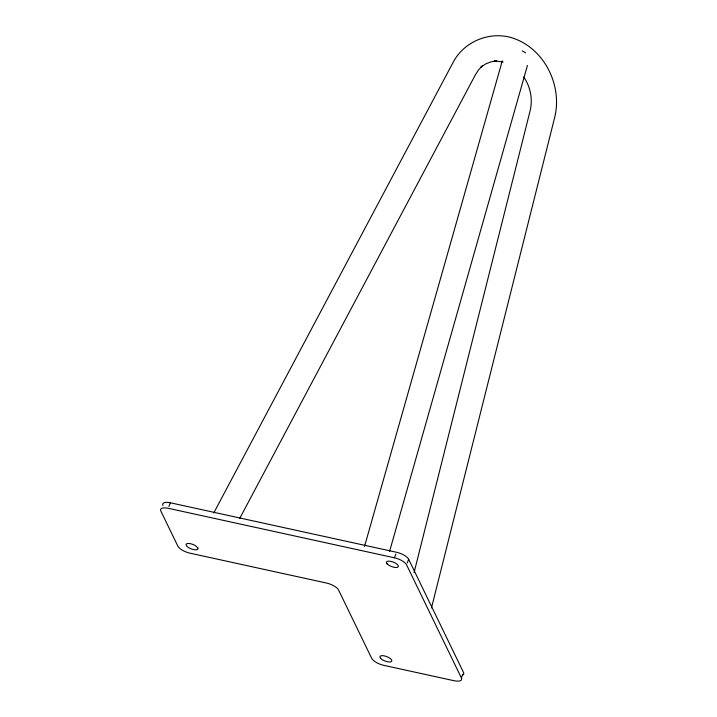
<?xml version="1.0" encoding="UTF-8"?>
<svg xmlns="http://www.w3.org/2000/svg" width="717" height="717" viewBox="0 0 717 717"><rect width="100%" height="100%" fill="white"/><g stroke="black" fill="none" stroke-linecap="round" stroke-linejoin="round"><path stroke-width="1.08" d="M414.076 572.605L530.186 110.508C532.856 99.089 530.455 86.578 523.706 76.997M431.482 607.899L554.725 117.283C562.343 86.192 545.314 50.298 514.94 38.835C491.826 29.989 464.132 40.708 452.92 62.746L213.72 513.022M364.514 546.444L502.294 60.828M389.6 551.337L527.443 65.444M168.934 506.462L170.341 502.778L396.555 552.278A10.63 3.997 20.9 0 1 408.663 559.287L463.496 672.438A10.63 3.997 20.9 0 1 462.806 675.038M394.44 557.799L168.235 508.299A10.63 3.997 20.9 0 0 160.841 511.042L177.861 546.157A10.63 3.997 20.9 0 0 189.978 553.174L326.486 583.038A10.63 3.997 20.9 0 1 338.594 590.055L371.684 658.331A10.63 3.997 20.9 0 0 383.792 665.349L453.995 680.711A10.63 3.997 20.9 0 0 461.389 677.959L406.557 564.808A10.63 3.997 20.9 0 0 394.44 557.799L395.847 554.116M407.256 562.97L408.663 559.287M461.389 677.959L462.788 674.285M239.765 518.337L475.55 74.505L478.732 69.657L482.666 65.597L480.865 67.174L485.678 63.93L491.028 61.814L496.738 60.909L494.318 60.882L503.137 61.958M522.191 50.916A12.754 6.776 15.8 0 1 525.615 52.95M162.956 505.521A10.63 3.997 20.9 0 1 170.341 502.778M197.892 547.931L195.176 545.485A6.381 2.402 20.9 0 0 186.268 544.078A6.381 2.402 20.9 0 0 191.896 549.141A6.381 2.402 20.9 0 0 197.892 547.931M387.09 563.84A6.381 2.402 20.9 0 0 397.514 567.299A6.381 2.402 20.9 0 0 392.522 561.823A6.381 2.402 20.9 0 0 387.09 563.84M380.584 658.34A6.381 2.402 20.9 0 0 391.007 661.8A6.381 2.402 20.9 0 0 386.006 656.324A6.381 2.402 20.9 0 0 380.584 658.34"/></g></svg>
